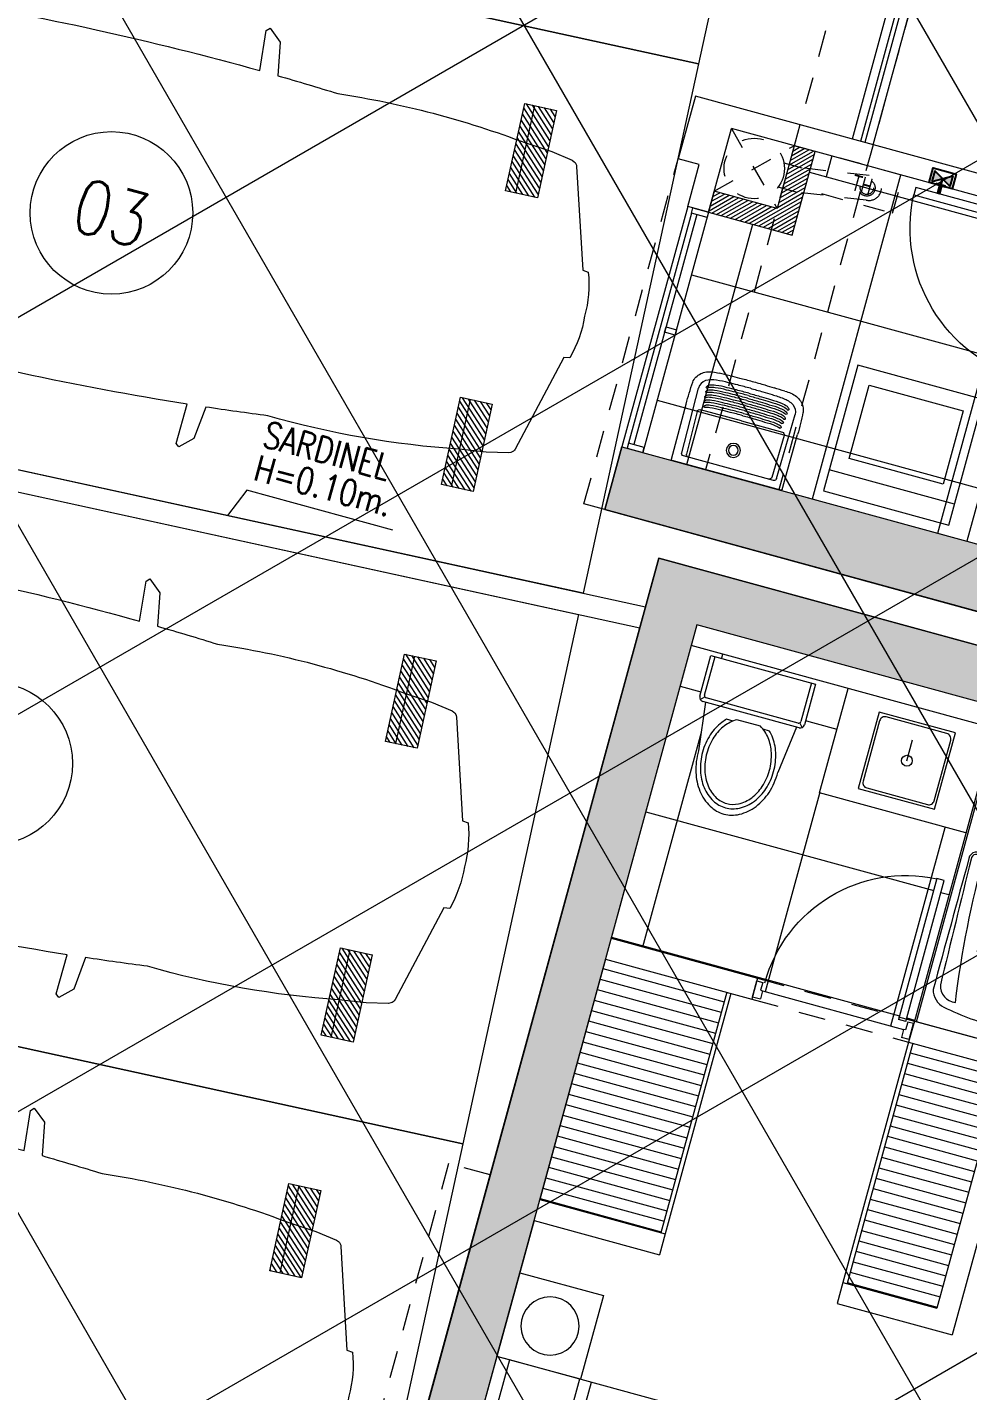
# Model space of a CAD drawing. Header units: inches. Extents: x 0 to 766, y -245 to 236.
# Drawn here: x 180.62 to 184.95, y 41.97 to 48.26 of the extents above; entities that cross this region are included whole.
import ezdxf
from ezdxf.enums import TextEntityAlignment as Align

# ---------------------------------------------------------------- set-up
doc = ezdxf.new("R2010")
doc.units = ezdxf.units.IN
doc.header["$MEASUREMENT"] = 0
doc.set_wipeout_variables(frame=1)
doc.linetypes.add('CONTINUA', pattern=[0])
doc.linetypes.add('HIDDEN2', pattern=[0.1875, 0.125, -0.0625])
for name, color, linetype, lineweight in [('A-PLACAS', 251, 'Continuous', 9), ('A-VIGAS', 251, 'HIDDEN2', 9), ('AUTOS', 251, 'Continuous', 9), ('CELOSIA', 251, 'Continuous', 9), ('CLOSET', 251, 'Continuous', 9), ('COC-LAV', 251, 'Continuous', 9), ('DLP_ETAPAS', 251, 'Continuous', 9), ('DLP_HATCH', 251, 'Continuous', 9), ('Gas', 251, 'G_Larga', 9), ('HATCH', 251, 'Continuous', 9), ('MOBILIARIO', 251, 'Continuous', 9), ('MUMERACIONESTAC', 251, 'Continuous', 9), ('MURO-BAJO', 251, 'Continuous', 9), ('MUROS', 251, 'Continuous', 9), ('PROYECCIONES', 251, 'HIDDEN2', 9), ('PUERTAS', 251, 'Continuous', 9), ('SANITARIOS', 251, 'Continuous', 9), ('TEXTO-INDICACIONES', 251, 'Continuous', 9), ('VIDRIOS', 251, 'Continuous', 9)]:
    doc.layers.add(name, color=color, linetype=linetype, lineweight=lineweight)
doc.styles.add('AREAS', font='ARIALN.TTF', dxfattribs={"width": 0.8})
doc.styles.add('ROMANS', font='romans.shx', dxfattribs={"width": 0.8})
doc.styles.get("Standard").update_dxf_attribs({"font": 'arial.ttf'})
doc.linetypes.add('G_Larga', pattern='A,2,-0.01,["G",Standard,S=0.1,R=0,X=0,Y=-0.05],-0.1', length=2.11)
pattern_1 = [(0, (-30.05, 1.5), (2e-18, 0.05), [])]
pattern_2 = [(135, (197.33794, 7.870623), (-0.0141421356, -0.0141421356), [])]

# ---------------------------------------------------------------- blocks, each defined once
blk = doc.blocks.new('ESTR_PISO-1_PISO')
at = {"layer": 'HATCH'}
h = blk.add_hatch(color=256, dxfattribs=at)
h.dxf.hatch_style = 1
h.paths.add_polyline_path([(-26.45, 2.95), (-29.9, 2.95), (-29.9, 1.5), (-29.65, 1.5), (-29.65, 2.7), (-26.45, 2.7)])
h.paths.add_polyline_path([(-22.65, -2.53), (-18.75, -2.53), (-18.75, 2.87), (-22.45, 2.87), (-22.45, -0.53), (-22.65, -0.53), (-22.65, 3.12), (-18.5, 3.12), (-18.5, -2.78), (-22.65, -2.78)])
h.paths.add_polyline_path([(-29.9, -2.45), (-26.45, -2.45), (-26.45, -2.2), (-29.9, -2.2)])
h.paths.add_polyline_path([(-30.3, -6.8), (-22.4, -6.8), (-22.4, -7.1), (-30.3, -7.1)])
h.paths.add_polyline_path([(-20.85, -4.75), (-21.55, -4.75), (-21.55, -5), (-20.85, -5)])
h.paths.add_polyline_path([(-22.45, 4.92), (-22.45, 6.87), (-18.75, 6.87), (-18.75, 4.92), (-18.55, 4.92), (-18.55, 6.87), (-18.05, 6.87), (-18.05, 7.12), (-22.45, 7.12), (-22.45, 13.72), (-22.65, 13.72), (-22.65, 4.92)])
h.paths.add_polyline_path([(-26.45, 8.52), (-29.65, 8.52), (-29.65, 9.7), (-29.9, 9.7), (-29.9, 8.27), (-26.45, 8.27)])
h.paths.add_polyline_path([(-19.15, 8.92), (-15.75, 8.92), (-15.75, 9.17), (-19.15, 9.17)])
h.paths.add_polyline_path([(-20.65, 18.07), (-16.65, 18.07), (-16.65, 18.32), (-20.65, 18.32)])
h.paths.add_polyline_path([(-19.15, 13.72), (-15.75, 13.72), (-15.75, 13.47), (-19.15, 13.47)])
h.paths.add_polyline_path([(-29.8, 18.32), (-25.8, 18.32), (-25.8, 18.07), (-29.55, 18.07), (-29.55, 17.67), (-29.8, 17.67)])
h.paths.add_polyline_path([(-26.45, 13.37), (-29.9, 13.37), (-29.9, 14.22), (-29.55, 14.22), (-29.55, 13.62), (-26.45, 13.62)])
h.paths.add_polyline_path([(-23.125, 31.12), (-28.725, 31.12), (-28.725, 30.92), (-23.375, 30.92), (-23.375, 24.62), (-23.125, 24.62)])
h.paths.add_polyline_path([(-17.2, 25.67), (-17.2, 24.22), (-17.45, 24.22), (-17.45, 25.67)])
h.paths.add_polyline_path([(-29, 25.67), (-29, 24.22), (-29.25, 24.22), (-29.25, 25.67)])
h.paths.add_polyline_path([(-29.25, 28.37), (-28.2, 28.37), (-28.2, 28.07), (-29.25, 28.07)])
h.paths.add_polyline_path([(-17.2, 30.92), (-17.2, 31.12), (-23.075, 31.12), (-23.075, 30.92)])
h = blk.add_hatch(color=256, dxfattribs=at)
h.dxf.hatch_style = 1
h.paths.add_polyline_path([(-21.6, -10), (-21.8, -10), (-21.8, -13.5), (-21.6, -13.5)])
h.paths.add_polyline_path([(-21.46, -5.2), (-22.16, -5.2), (-22.16, -5.45), (-21.46, -5.45)])
h.paths.add_polyline_path([(-21.6, -7.25), (-21.6, -7.5), (-29.75, -7.5), (-29.75, -12.9), (-30, -12.9), (-30, -7.25)])
h.paths.add_polyline_path([(-15.35, -5.8), (-15.35, -6.05), (-20.4, -6.05), (-20.4, -5.8)])
h.paths.add_polyline_path([(-18.3, -7.25), (-18.3, -7.5), (-16.25, -7.5), (-16.25, -14), (-16.05, -14), (-16.05, -7.25)])
h.paths.add_polyline_path([(-15.35, 0.2), (-15.35, 0.45), (-16.6, 0.45), (-16.6, 0.2)])
h.paths.add_polyline_path([(-7.15, -2), (-7.4, -2), (-7.4, 0), (-7.15, 0)])
h.paths.add_polyline_path([(-10.65, -3.35), (-10.85, -3.35), (-10.85, 0.45), (-10.65, 0.45)])
h.paths.add_polyline_path([(-7.4, -6), (-7.4, -6.25), (-6.2, -6.25), (-6.2, -6)])
h.paths.add_polyline_path([(0, 0), (-0.2, 0), (-0.2, -5.5), (0, -5.5)])
h.paths.add_polyline_path([(-0.2, -6), (0, -6), (0, -13.2), (-0.2, -13.2)])
h.paths.add_polyline_path([(-6.4, -13.7), (-6.15, -13.7), (-6.15, -11.15), (-6.4, -11.15)])
h.paths.add_polyline_path([(-10.85, -13.2), (-10.85, -9.8), (-10.65, -9.8), (-10.65, -13.2)])
h.paths.add_polyline_path([(-10.65, -5.05), (-10.9, -5.05), (-10.9, -6.05), (-10.65, -6.05)])
h.paths.add_polyline_path([(-27, -11.05), (-27, -13.5), (-26.8, -13.5), (-26.8, -11.05)])
at = {"layer": 'A-PLACAS', "elevation": 0}
for points in [[(-30.3, -6.8), (-22.4, -6.8), (-22.4, -7.1), (-30.3, -7.1)], [(-21.6, -7.25), (-21.6, -7.5), (-29.75, -7.5), (-29.75, -12.9), (-30, -12.9), (-30, -7.25)]]:
    blk.add_lwpolyline(points, close=True, dxfattribs=at)
at = {"layer": 'A-VIGAS'}
for p, q in [((-29.9, -2.45, 0), (-29.9, -6.8, 0)), ((-29.55, -2.45, 0), (-29.55, -6.8, 0))]:
    blk.add_line(p, q, dxfattribs=at)
blk = doc.blocks.new('A$C63D03590')
at = {"layer": 'Gas', "linetype": 'Continuous', "lineweight": 0, "true_color": 0xa87e00}
for points in [[(0.007, -0.059), (0.007, 0), (-0.008, 0), (-0.008, -0.059)], [(0.073, -0.073), (0.073, -0.157), (-0.073, -0.073), (-0.073, -0.157)], [(0.037, -0.059), (-0.038, -0.059), (-0.038, -0.066), (0.037, -0.066)]]:
    blk.add_hatch(color=44, dxfattribs=at).paths.add_polyline_path(points)
at = {"color": 44, "true_color": 0xa87e00}
for p, q in [((0.007, 0), (-0.008, 0)), ((-0.008, -0.059), (-0.008, 0)), ((0.007, -0.059), (0.007, 0)), ((-0.073, -0.073), (-0.073, -0.157)), ((0.073, -0.073), (-0.073, -0.157)), ((-0.073, -0.073), (0.073, -0.157)), ((-0.038, -0.059), (0.037, -0.059)), ((-0.038, -0.066), (-0.038, -0.059)), ((-0.038, -0.066), (0.037, -0.066)), ((0, -0.115), (0, -0.066)), ((0.037, -0.066), (0.037, -0.059)), ((0.073, -0.157), (0.073, -0.073))]:
    blk.add_line(p, q, dxfattribs=at)
at = {"color": 44, "linetype": 'CONTINUA', "lineweight": 30, "ltscale": 10, "true_color": 0xa87e00}
blk.add_line((0, -0.115), (0, -0.066), dxfattribs=at)
at = {"color": 44, "linetype": 'CONTINUA', "lineweight": 20, "ltscale": 10, "true_color": 0xa87e00}
for points in [[(-0.038, -0.059), (-0.038, -0.066), (0.037, -0.066), (0.037, -0.059), (0.007, -0.059), (0.007, 0), (-0.008, 0), (-0.008, -0.059), (-0.038, -0.059)], [(-0.073, -0.073), (0.073, -0.157), (0.073, -0.073), (-0.073, -0.157), (-0.073, -0.073)]]:
    blk.add_lwpolyline(points, dxfattribs=at)
at = {"color": 44, "linetype": 'CONTINUA', "lineweight": 20, "true_color": 0xa87e00}
blk.add_lwpolyline([(0.037, -0.059), (-0.038, -0.059), (-0.038, -0.066), (0.037, -0.066)], close=True, dxfattribs=at)
blk = doc.blocks.new('TERMA_SOLE-10L')
at = {"layer": 'COC-LAV', "color": 2, "linetype": 'HIDDEN2', "ltscale": 0.3}
blk.add_lwpolyline([(-0.17, 0), (-0.17, -0.18), (0.17, -0.18), (0.17, 0)], close=True, dxfattribs=at)
at = {"layer": 'TEXTO-INDICACIONES', "style": 'AREAS', "width": 0.8}
blk.add_text('TH', height=0.07528, dxfattribs=at).set_placement((0, -0.09, 0), align=Align.MIDDLE_CENTER)
blk = doc.blocks.new('A$C2A08204E')
for p, q in [((0, 0), (0, 1.76)), ((0, 1.76), (2.575, 1.76)), ((2.575, 1.76), (2.575, 1.01)), ((0.175, 0.175), (0.175, 1.585)), ((0.175, 1.585), (2.4, 1.585)), ((0.185, 1.575), (0.75, 1.575)), ((0.185, 1.01), (0.185, 1.575)), ((0.75, 1.01), (0.75, 1.575)), ((0.76, 1.575), (1.565, 1.575)), ((0.76, 1.01), (0.76, 1.575)), ((1.565, 1.575), (1.565, 1.01)), ((1.585, 1.575), (2.39, 1.575)), ((1.585, 1.01), (1.585, 1.575)), ((2.39, 1.575), (2.39, 1.01)), ((2.4, 1.01), (2.4, 1.585)), ((0.185, 1.01), (0.75, 1.01)), ((2.575, 1.01), (0.76, 1.01)), ((0.185, 0.185), (0.185, 1)), ((0.75, 1), (0.185, 1)), ((0.75, 1), (0.75, 0)), ((0.75, 0.175), (0.175, 0.175)), ((0.75, 0.185), (0.185, 0.185)), ((0.75, 0), (0, 0))]:
    blk.add_line(p, q)
blk = doc.blocks.new('P-80 MARCO 3.5x1.5')
at = {"layer": 'PUERTAS'}
for p, q in [((0.038, 0.0762), (0.038, 0.7962)), ((0.038, 0.7962), (0.073, 0.7962)), ((0.073, 0.7962), (0.073, 0.0762)), ((0.038, 0.0762), (0.073, 0.0762))]:
    blk.add_line(p, q, dxfattribs=at)
at = {"layer": 'PUERTAS', "linetype": 'Continuous'}
for p, q in [((0, 0), (0, 0.0762)), ((0, 0.0762), (0.028, 0.0762)), ((0.028, 0.0762), (0.028, 0.0382)), ((0.8, 0.0762), (0.772, 0.0762)), ((0.772, 0.0762), (0.772, 0.0382)), ((0.8, 0), (0.8, 0.0762)), ((0, 0), (0.038, 0)), ((0.028, 0.0382), (0.038, 0.0382)), ((0.038, 0.0382), (0.038, 0)), ((0.762, 0.0382), (0.762, 0)), ((0.772, 0.0382), (0.762, 0.0382)), ((0.8, 0), (0.762, 0))]:
    blk.add_line(p, q, dxfattribs=at)
at = {"layer": 'PUERTAS', "color": 7, "linetype": 'Continuous'}
blk.add_arc((0.0365, 0.0755), 0.7216, 0.05198, 87.09685, dxfattribs=at)
blk = doc.blocks.new('LAV_SEC')
at = {"layer": 'COC-LAV', "color": 7}
blk.add_line((0, -0.1), (-0.6, -0.1), dxfattribs=at)
at = {"layer": 'COC-LAV'}
blk.add_lwpolyline([(0, -0.6), (-0.6, -0.6), (-0.6, 0), (0, 0)], close=True, dxfattribs=at)
at = {"layer": 'COC-LAV', "color": 7}
blk.add_lwpolyline([(-0.075, -0.175), (-0.525, -0.175), (-0.525, -0.525), (-0.075, -0.525)], close=True, dxfattribs=at)
blk = doc.blocks.new('LAV. AMAZONAS')
at = {"layer": 'COC-LAV'}
for p, q in [((0.26, 0), (-0.26, 0)), ((-0.265, -0.005), (-0.2669, -0.2686)), ((-0.2271, -0.0469), (-0.2308, -0.3547)), ((0.2151, -0.035), (-0.2151, -0.035)), ((-0.208, -0.2488), (-0.2042, -0.0468)), ((0.208, -0.2488), (0.2042, -0.0468)), ((0.2271, -0.0469), (0.2308, -0.3547)), ((0.265, -0.005), (0.2669, -0.2686)), ((0, -0.261), (-0.196, -0.261)), ((0, -0.261), (0.196, -0.261))]:
    blk.add_line(p, q, dxfattribs=at)
at = {"layer": 'COC-LAV', "color": 7}
for points in [[(-0.0001, -0.321, -0.004924), (-0.06, -0.3205, -0.005443), (-0.1041, -0.3191, -0.041272), (-0.157, -0.316, -0.068069), (-0.1833, -0.3101, -0.158546)], [(-0.0001, -0.31, -0.004924), (-0.06, -0.3095, -0.005443), (-0.1041, -0.3081, -0.041272), (-0.157, -0.305, -0.066903), (-0.1829, -0.2992, -0.004021)], [(-0.0001, -0.286, -0.004924), (-0.06, -0.2855, -0.005443), (-0.1041, -0.2841, -0.041272), (-0.157, -0.281, -0.059773), (-0.1802, -0.2762, -0.37117)], [(-0.0001, -0.297, -0.004924), (-0.06, -0.2965, -0.005443), (-0.1041, -0.2951, -0.041272), (-0.157, -0.292, -0.045554), (-0.1778, -0.2875)], [(0.0001, -0.286, 0.004924), (0.06, -0.2855, 0.005443), (0.1041, -0.2841, 0.041272), (0.157, -0.281, 0.059773), (0.1802, -0.2762, 0.37117)], [(0.0001, -0.297, 0.004924), (0.06, -0.2965, 0.005443), (0.1041, -0.2951, 0.041272), (0.157, -0.292, 0.045554), (0.1778, -0.2875)], [(0.0001, -0.31, 0.004924), (0.06, -0.3095, 0.005443), (0.1041, -0.3081, 0.041272), (0.157, -0.305, 0.066903), (0.1829, -0.2992, 0.004021)], [(0.0001, -0.321, 0.004924), (0.06, -0.3205, 0.005443), (0.1041, -0.3191, 0.041272), (0.157, -0.316, 0.068069), (0.1833, -0.3101, 0.158546)], [(-0.0001, -0.393, -0.004924), (-0.06, -0.3925, -0.005443), (-0.1041, -0.3911, -0.041272), (-0.157, -0.388, -0.064512), (-0.1851, -0.3816, -0.157603), (-0.1966, -0.3724)], [(-0.0001, -0.369, -0.004924), (-0.06, -0.3685, -0.005443), (-0.1041, -0.3671, -0.041272), (-0.157, -0.364, -0.068174), (-0.1834, -0.358, -0.157546), (-0.1925, -0.3517, -0.375783)], [(-0.0001, -0.382, -0.004924), (-0.06, -0.3815, -0.005443), (-0.1041, -0.3801, -0.041272), (-0.157, -0.377, -0.068174), (-0.1834, -0.371, -0.088848), (-0.1902, -0.3667, -0.37117)], [(-0.0001, -0.358, -0.004924), (-0.06, -0.3575, -0.005443), (-0.1041, -0.3561, -0.041272), (-0.157, -0.353, -0.068174), (-0.1834, -0.347, -0.012686), (-0.1882, -0.3447)], [(-0.0001, -0.334, -0.004924), (-0.06, -0.3335, -0.005443), (-0.1041, -0.3321, -0.041272), (-0.157, -0.329, -0.078711), (-0.1799, -0.3243, -0.062731), (-0.1859, -0.3211, -0.37117)], [(-0.0001, -0.345, -0.004924), (-0.06, -0.3445, -0.005443), (-0.1041, -0.3431, -0.041272), (-0.157, -0.34, -0.078711), (-0.1799, -0.3353, -0.054156), (-0.1851, -0.3326, -0.37117)], [(0.0001, -0.334, 0.004924), (0.06, -0.3335, 0.005443), (0.1041, -0.3321, 0.041272), (0.157, -0.329, 0.078711), (0.1799, -0.3243, 0.062731), (0.1859, -0.3211, 0.37117)], [(0.0001, -0.345, 0.004924), (0.06, -0.3445, 0.005443), (0.1041, -0.3431, 0.041272), (0.157, -0.34, 0.078711), (0.1799, -0.3353, 0.054156), (0.1851, -0.3326, 0.37117)], [(0.0001, -0.358, 0.004924), (0.06, -0.3575, 0.005443), (0.1041, -0.3561, 0.041272), (0.157, -0.353, 0.068174), (0.1834, -0.347, 0.012686), (0.1882, -0.3447)], [(0.0001, -0.369, 0.004924), (0.06, -0.3685, 0.005443), (0.1041, -0.3671, 0.041272), (0.157, -0.364, 0.068174), (0.1834, -0.358, 0.157546), (0.1925, -0.3517, 0.375783)], [(0.0001, -0.382, 0.004924), (0.06, -0.3815, 0.005443), (0.1041, -0.3801, 0.041272), (0.157, -0.377, 0.068174), (0.1834, -0.371, 0.088848), (0.1902, -0.3667, 0.37117)], [(0.0001, -0.393, 0.004924), (0.06, -0.3925, 0.005443), (0.1041, -0.3911, 0.041272), (0.157, -0.388, 0.064512), (0.1851, -0.3816, 0.157603), (0.1966, -0.3724)]]:
    blk.add_lwpolyline(points, format="xyb", dxfattribs=at)
at = {"layer": 'COC-LAV'}
for points in [[(0, -0.417, -0.004925), (-0.0604, -0.4165, -0.00535), (-0.1043, -0.4151, -0.04023), (-0.1597, -0.4119, -0.10491), (-0.2087, -0.3967, -0.253945), (-0.2308, -0.3547, -0.253945)], [(0, -0.417, 0.004925), (0.0604, -0.4165, 0.00535), (0.1043, -0.4151, 0.04023), (0.1597, -0.4119, 0.10491), (0.2087, -0.3967, 0.253945), (0.2308, -0.3547, 0.253945)], [(-0.0611, -0.4495, 0.004927), (0, -0.45, 0.004927), (0.0611, -0.4495, 0.004927)]]:
    blk.add_lwpolyline(points, format="xyb", dxfattribs=at)
for radius in [0.0325, 0.0225]:
    blk.add_circle((0, -0.12), radius, dxfattribs=at)
for centre, radius, start, end in [((-0.26, -0.005), 0.005, 90, 179.5983), ((0.26, -0.005), 0.005, 0.4017, 90), ((-0.2151, -0.047), 0.012, 90, 179.31987), ((-0.1922, -0.047), 0.012, 90, 178.92487), ((0.1922, -0.047), 0.012, 1.07513, 90), ((0.2151, -0.047), 0.012, 0.68013, 90), ((-0.196, -0.249), 0.012, 178.92487, 270), ((0.196, -0.249), 0.012, 270, 1.07513), ((1.0777, -0.2806), 1.3446, 179.48777, 183.97336), ((-1.0777, -0.2806), 1.3446, 356.02664, 0.51223), ((-0.2016, -0.3694), 0.0623, 183.97336, 209.88729), ((0.2016, -0.3694), 0.0623, 330.11271, 356.02664), ((-0.1812, -0.3586), 0.0853, 209.37985, 246.45279), ((-0.165, -0.3061), 0.14, 248.94145, 273.2067), ((0.165, -0.3061), 0.14, 266.7933, 291.05855), ((0.1812, -0.3586), 0.0853, 293.54721, 330.62015), ((-0.1653, -1.2669), 0.821, 85.83353, 89.43183), ((-0.0188, 1.6329), 2.0828, 267.61129, 268.83808), ((0.0188, 1.6329), 2.0828, 271.16192, 272.38871), ((0.1653, -1.2669), 0.821, 90.56817, 94.16647)]:
    blk.add_arc(centre, radius, start, end, dxfattribs=at)
at = {"layer": 'COC-LAV', "color": 7}
for centre, radius, start, end in [((-0.1848, -0.3029), 0.00409, 62.49072, 198.72203), ((-0.1792, -0.3009), 0.01, 198.72203, 245.46816), ((-0.1812, -0.2801), 0.00402, 67.2152, 203.94922), ((-0.1728, -0.2741), 0.0143, 212.14535, 249.2708), ((0.1728, -0.2741), 0.0143, 290.7292, 327.85465), ((0.1812, -0.2801), 0.00402, 336.05078, 112.7848), ((0.1848, -0.3029), 0.00409, 341.27797, 117.50928), ((0.1792, -0.3009), 0.01, 294.53184, 341.27797), ((-0.1935, -0.3694), 0.00427, 39.87924, 224.31503), ((-0.1898, -0.3485), 0.00418, 67.18441, 229.44378), ((-0.1843, -0.3232), 0.00817, 170.88837, 211.77597), ((-0.189, -0.3225), 0.00344, 23.66237, 170.88837), ((-0.1807, -0.321), 0.0124, 211.77597, 249.26327), ((0.1807, -0.321), 0.0124, 290.73673, 328.22403), ((0.189, -0.3225), 0.00344, 9.11163, 156.33763), ((0.1898, -0.3485), 0.00418, 310.55622, 112.81559), ((0.1935, -0.3694), 0.00427, 315.68497, 140.12076), ((0.1843, -0.3232), 0.00817, 328.22403, 9.11163)]:
    blk.add_arc(centre, radius, start, end, dxfattribs=at)
blk = doc.blocks.new('A$C52490CC7')
at = {"layer": 'SANITARIOS', "color": 7}
for p, q in [((0.3803, -0.8173), (0.516, -0.8173)), ((0.516, -0.8173), (0.6516, -0.8173)), ((0.3844, -0.8573), (0.516, -0.8573)), ((0.516, -0.8573), (0.6476, -0.8573)), ((0.516, -1.3007), (0.516, -1.1876)), ((0.5653, -1.2442), (0.4512, -1.2442))]:
    blk.add_line(p, q, dxfattribs=at)
at = {"layer": 'SANITARIOS', "color": 2}
blk.add_lwpolyline([(0.891, -1.4273), (0.891, 0.0527), (0.141, 0.0527), (0.141, -1.4273)], close=True, dxfattribs=at)
at = {"layer": 'SANITARIOS', "color": 4}
for points in [[(0.516, -1.3473), (0.3271, -1.3473, -0.390416), (0.2673, -1.2922, -0.025256), (0.2406, -0.7981, 0.324076), (0.2257, -0.781), (0.1956, -0.7731, -0.313927), (0.176, -0.7376, 0.000247), (0.176, -0.1108, -0.273092), (0.2455, -0.0454, -0.049784), (0.516, -0.0223)], [(0.516, -1.3473), (0.7049, -1.3473, 0.390416), (0.7647, -1.2922, 0.025256), (0.7913, -0.7981, -0.324076), (0.8063, -0.781), (0.8364, -0.7731, 0.313927), (0.856, -0.7376, -0.000247), (0.856, -0.1108, 0.273092), (0.7865, -0.0454, 0.049784), (0.516, -0.0223)], [(0.2283, -0.7713), (0.2003, -0.764, -0.317414), (0.186, -0.7376, 0.000233), (0.2028, -0.1401, -0.404241), (0.291, -0.0806, 0.035687), (0.2406, -0.7777, 0.122762), (0.228, -0.7712)], [(0.8037, -0.7713), (0.8317, -0.764, 0.317414), (0.846, -0.7376, -0.000233), (0.8292, -0.1401, 0.404241), (0.741, -0.0806, -0.035687), (0.7914, -0.7777, -0.122762), (0.804, -0.7712)], [(0.516, -0.2973, 0.044659), (0.3513, -0.3101, 0.296801), (0.3252, -0.3451, 0.088784), (0.3192, -1.2292, 0.285136), (0.3524, -1.278, 0.044347), (0.516, -1.2906, 0.055397)], [(0.516, -0.2973, -0.044659), (0.6807, -0.3101, -0.296801), (0.7068, -0.3451, -0.088784), (0.7128, -1.2292, -0.285136), (0.6796, -1.278, -0.044347), (0.516, -1.2906, -0.055397)]]:
    blk.add_lwpolyline(points, format="xyb", dxfattribs=at)
at = {"layer": 'SANITARIOS', "color": 7}
for points in [[(0.516, -1.2792, 1), (0.516, -1.2092, 1)], [(0.516, -1.2592, 1), (0.516, -1.2292, 1)]]:
    blk.add_lwpolyline(points, format="xyb", close=True, dxfattribs=at)
for radius in [0.035, 0.015]:
    blk.add_circle((0.516, -1.2442), radius, dxfattribs=at)
for centre, radius, start, end in [((0.4281, -0.4143), 0.0633, 95.78689, 169.35829), ((0.5049, -1.2239), 0.8766, 89.31467, 95.44631), ((0.5271, -1.2239), 0.8766, 84.55369, 90.68533), ((0.6039, -0.4143), 0.0633, 10.64171, 84.21311), ((2.7921, -0.8039), 2.4592, 170.60715, 179.18757), ((-1.7601, -0.8039), 2.4592, 0.81243, 9.39285), ((0.384, -0.7666), 0.0509, 182.78716, 265.93481), ((0.648, -0.7666), 0.0509, 274.06519, 357.21284), ((0.3854, -0.9078), 0.0505, 91.13641, 177.29744), ((0.6466, -0.9078), 0.0505, 2.70256, 88.86359), ((2.7921, -0.8039), 2.4592, 182.36593, 188.95154), ((-1.7601, -0.8039), 2.4592, 351.04846, 357.63407), ((0.4245, -1.1739), 0.063, 191.61425, 259.57786), ((0.516, -1.2442), 0.075, 89.99999, 160.78644), ((0.516, -1.2442), 0.075, 19.21356, 90.00001), ((0.6075, -1.1739), 0.063, 280.42214, 348.38575), ((0.5049, -0.364), 0.8766, 263.9905, 264.61883), ((0.4224, -1.2131), 0.0237, 270.82563, 344.45394), ((0.6096, -1.2131), 0.0237, 195.54606, 269.17437), ((0.5271, -0.364), 0.8766, 275.38117, 276.0095)]:
    blk.add_arc(centre, radius, start, end, dxfattribs=at)
blk = doc.blocks.new('TINA 01')
at = {"xscale": -1, "rotation": 180}
blk.add_blockref('A$C52490CC7', (0.0301, -0.7765), dxfattribs=at)
blk = doc.blocks.new('CAMA 2PLAZAS C_VELADOR')
at = {"layer": 'MOBILIARIO'}
for p, q in [((-1.8499, 0), (-0.3999, 0)), ((-1.8499, -0.06), (-1.8499, 0)), ((-0.3999, 0), (-0.3999, -0.06))]:
    blk.add_line(p, q, dxfattribs=at)
at = {"layer": 'MOBILIARIO', "linetype": 'Continuous'}
for p, q in [((-1.8499, -0.06), (-0.3999, -0.06)), ((-1.8499, -1.9), (-1.8499, -0.06)), ((-0.3999, -0.06), (-0.3999, -1.9)), ((-1.6633, -0.3958), (-1.6633, -0.1184)), ((-1.6327, -0.0878), (-1.2086, -0.0878)), ((-1.1779, -0.1184), (-1.1779, -0.3958)), ((-1.0719, -0.3958), (-1.0719, -0.1184)), ((-1.0413, -0.0878), (-0.6172, -0.0878)), ((-0.5866, -0.1184), (-0.5866, -0.4118)), ((-1.8499, -0.396), (-0.7546, -0.396)), ((-0.3999, -0.7507), (-0.7546, -0.396)), ((-0.7546, -0.396), (-0.7546, -0.7507)), ((-0.7546, -0.452), (-1.8499, -0.452)), ((-0.6172, -0.4424), (-0.7082, -0.4424)), ((-0.7546, -0.7507), (-0.3999, -0.7507)), ((-0.3999, -1.9), (-1.8499, -1.9))]:
    blk.add_line(p, q, dxfattribs=at)
at = {"layer": 'MOBILIARIO'}
for points in [[(-2.2499, -0.4), (-1.8499, -0.4), (-1.8499, 0), (-2.2499, 0)], [(-0.4, -0.4), (0, -0.4), (0, 0), (-0.4, 0)]]:
    blk.add_lwpolyline(points, close=True, dxfattribs=at)
for centre in [(-2.0499, -0.2), (-0.2, -0.2)]:
    blk.add_circle(centre, 0.1344, dxfattribs=at)
at = {"layer": 'MOBILIARIO', "linetype": 'Continuous'}
for centre, start, end in [((-1.6327, -0.1184), 90, 180), ((-1.2086, -0.1184), 0, 90), ((-1.0413, -0.1184), 90, 180), ((-0.6172, -0.1184), 0, 90), ((-0.6172, -0.4118), 270, 0)]:
    blk.add_arc(centre, 0.0306, start, end, dxfattribs=at)
blk = doc.blocks.new('A$C1EFC3661')
at = {"layer": 'PUERTAS'}
for p, q in [((0.038, 0.0762), (0.038, 0.75)), ((0.038, 0.75), (0.073, 0.75)), ((0.073, 0.75), (0.073, 0.0762)), ((0.038, 0.0762), (0.073, 0.0762))]:
    blk.add_line(p, q, dxfattribs=at)
at = {"layer": 'PUERTAS', "linetype": 'Continuous'}
for p, q in [((0, 0), (0, 0.0762)), ((0, 0.0762), (0.028, 0.0762)), ((0.028, 0.0762), (0.028, 0.0382)), ((0.75, 0.0762), (0.722, 0.0762)), ((0.722, 0.0762), (0.722, 0.0382)), ((0.75, 0), (0.75, 0.0762)), ((0, 0), (0.038, 0)), ((0.028, 0.0382), (0.038, 0.0382)), ((0.038, 0.0382), (0.038, 0)), ((0.712, 0.0382), (0.712, 0)), ((0.722, 0.0382), (0.712, 0.0382)), ((0.75, 0), (0.712, 0))]:
    blk.add_line(p, q, dxfattribs=at)
blk.add_arc((0.038, 0.0762), 0.6738, 89.99756, 90, dxfattribs=at)
at = {"layer": 'PUERTAS', "color": 7, "linetype": 'Continuous'}
blk.add_arc((0.038, 0.0762), 0.6738, 0, 87.02248, dxfattribs=at)
blk = doc.blocks.new('BOWL-ITALGRIF_VARADERO')
blk.add_lwpolyline([(0.1825, 0.1825), (-0.1825, 0.1825), (-0.1825, -0.1825), (0.1825, -0.1825)], close=True)
blk.add_lwpolyline([(0.145, 0.17), (-0.145, 0.17, 0.414214), (-0.17, 0.145), (-0.17, -0.145, 0.414214), (-0.145, -0.17), (0.145, -0.17, 0.414214), (0.17, -0.145), (0.17, 0.145, 0.414214)], format="xyb", close=True)
blk.add_circle((0, 0), 0.025)
at = {"layer": 'PROYECCIONES', "color": 251, "ltscale": 0.1}
blk.add_line((0, 0), (0, -0.1825), dxfattribs=at)
blk = doc.blocks.new('SIFON JET_PLANTA')
blk.add_wipeout([(0, -0.25), (-0.195, -0.25), (-0.1995, -0.2495), (-0.2029, -0.2484), (-0.2029, -0.2484), (-0.2067, -0.2462), (-0.2067, -0.2462), (-0.209, -0.244), (-0.209, -0.244), (-0.2091, -0.2441), (-0.2108, -0.2423), (-0.2108, -0.2423), (-0.2108, -0.2423), (-0.2126, -0.2395), (-0.2126, -0.2395), (-0.2138, -0.2369), (-0.2138, -0.2369), (-0.2147, -0.2335), (-0.215, -0.23), (-0.215, -0.227), (-0.215, -0.2181), (-0.44, -0.19), (-0.4428, -0.19), (-0.4467, -0.1899), (-0.449, -0.1899), (-0.4518, -0.1898), (-0.455, -0.1897), (-0.4568, -0.1896), (-0.4592, -0.1894), (-0.4619, -0.1893), (-0.4639, -0.1891), (-0.4651, -0.189), (-0.4651, -0.189), (-0.4695, -0.1887), (-0.4735, -0.1883), (-0.4761, -0.188), (-0.4785, -0.1877), (-0.4812, -0.1874), (-0.4824, -0.1872), (-0.4862, -0.1867), (-0.4884, -0.1864), (-0.4916, -0.1859), (-0.4936, -0.1856), (-0.495, -0.1854), (-0.4974, -0.1849), (-0.4974, -0.1849), (-0.5022, -0.184), (-0.5066, -0.1832), (-0.5094, -0.1826), (-0.5118, -0.1821), (-0.5151, -0.1813), (-0.5177, -0.1807), (-0.5217, -0.1796), (-0.5238, -0.1791), (-0.5267, -0.1783), (-0.5267, -0.1783), (-0.5296, -0.1775), (-0.5321, -0.1768), (-0.5352, -0.1759), (-0.5385, -0.1749), (-0.5385, -0.1749), (-0.5412, -0.174), (-0.5428, -0.1735), (-0.5449, -0.1728), (-0.5465, -0.1722), (-0.5491, -0.1713), (-0.551, -0.1706), (-0.5543, -0.1693), (-0.5568, -0.1683), (-0.5598, -0.1671), (-0.5614, -0.1664), (-0.5644, -0.1652), (-0.5659, -0.1645), (-0.5675, -0.1637), (-0.5702, -0.1625), (-0.5738, -0.1608), (-0.5759, -0.1598), (-0.5781, -0.1587), (-0.5833, -0.1559), (-0.5871, -0.1538), (-0.5896, -0.1524), (-0.5918, -0.1511), (-0.5936, -0.15), (-0.595, -0.1492), (-0.5964, -0.1483), (-0.5987, -0.1469), (-0.6004, -0.1458), (-0.602, -0.1448), (-0.6039, -0.1435), (-0.6058, -0.1422), (-0.607, -0.1415), (-0.6086, -0.1403), (-0.612, -0.1379), (-0.6142, -0.1363), (-0.6153, -0.1355), (-0.6168, -0.1344), (-0.6179, -0.1335), (-0.6193, -0.1324), (-0.6204, -0.1315), (-0.6215, -0.1307), (-0.6223, -0.13), (-0.6235, -0.1291), (-0.6245, -0.1281), (-0.6245, -0.1281), (-0.6262, -0.1268), (-0.6276, -0.1255), (-0.6288, -0.1244), (-0.6305, -0.123), (-0.6318, -0.1217), (-0.6318, -0.1217), (-0.6335, -0.1201), (-0.6347, -0.119), (-0.6347, -0.119), (-0.6379, -0.1158), (-0.64, -0.1137), (-0.6458, -0.1074), (-0.6494, -0.1032), (-0.6554, -0.0958), (-0.6599, -0.0897), (-0.6623, -0.0862), (-0.6646, -0.0826), (-0.6679, -0.0774), (-0.6706, -0.0727), (-0.6722, -0.0699), (-0.6751, -0.0642), (-0.677, -0.0602), (-0.6779, -0.0581), (-0.6792, -0.0551), (-0.6803, -0.0522), (-0.6814, -0.0492), (-0.6827, -0.0457), (-0.6838, -0.0419), (-0.6855, -0.0361), (-0.6864, -0.0321), (-0.687, -0.0296), (-0.6876, -0.0264), (-0.6881, -0.0232), (-0.6891, -0.0164), (-0.6896, -0.0111), (-0.6899, -0.0065), (-0.69, 0), (-0.6899, 0.0044), (-0.6897, 0.0096), (-0.6893, 0.014), (-0.6887, 0.0194), (-0.6881, 0.0236), (-0.6881, 0.0236), (-0.6872, 0.0284), (-0.6867, 0.031), (-0.6855, 0.0361), (-0.6855, 0.0361), (-0.6838, 0.0421), (-0.6838, 0.0421), (-0.6819, 0.048), (-0.6804, 0.0521), (-0.6793, 0.0547), (-0.6779, 0.0582), (-0.6745, 0.0655), (-0.6745, 0.0655), (-0.6722, 0.0699), (-0.6705, 0.0728), (-0.669, 0.0755), (-0.6672, 0.0785), (-0.665, 0.082), (-0.6634, 0.0845), (-0.6611, 0.088), (-0.657, 0.0936), (-0.657, 0.0936), (-0.6534, 0.0984), (-0.6534, 0.0984), (-0.6503, 0.1023), (-0.6453, 0.108), (-0.6386, 0.1152), (-0.6326, 0.121), (-0.6299, 0.1235), (-0.6251, 0.1276), (-0.6206, 0.1314), (-0.6168, 0.1344), (-0.6106, 0.1389), (-0.6061, 0.142), (-0.6, 0.1461), (-0.5963, 0.1484), (-0.5908, 0.1517), (-0.5862, 0.1543), (-0.5794, 0.158), (-0.5693, 0.1629), (-0.5517, 0.1703), (-0.5465, 0.1722), (-0.5385, 0.1749), (-0.5346, 0.176), (-0.5265, 0.1784), (-0.5216, 0.1797), (-0.5148, 0.1813), (-0.5079, 0.1829), (-0.5016, 0.1842), (-0.4865, 0.1867), (-0.4763, 0.188), (-0.4726, 0.1884), (-0.4636, 0.1892), (-0.4549, 0.1897), (-0.449, 0.1899), (-0.44, 0.19), (-0.4322, 0.191), (-0.215, 0.2181), (-0.215, 0.2234), (-0.215, 0.2278), (-0.2149, 0.2323), (-0.2142, 0.2356), (-0.2129, 0.239), (-0.211, 0.2419), (-0.2091, 0.2441), (-0.2077, 0.2455), (-0.2055, 0.247), (-0.2007, 0.2492), (-0.195, 0.25), (-0.195, 0.25), (-0.1605, 0.25), (-0.0975, 0.25), (-0.0323, 0.25), (0, 0.25)])
for p, q in [((-0.215, 0.2181), (-0.44, 0.19)), ((-0.215, -0.23), (-0.215, 0.23)), ((-0.2091, 0.2441), (-0.1921, 0.2271)), ((-0.195, 0.25), (0, 0.25)), ((-0.195, -0.22), (-0.195, 0.22)), ((-0.185, 0.23), (0, 0.23)), ((0, 0.25), (0, -0.25)), ((-0.265, 0.0718), (-0.265, 0.1028)), ((-0.255, -0.0562), (-0.255, 0.0562)), ((-0.265, -0.1028), (-0.265, -0.0718)), ((-0.215, -0.2181), (-0.44, -0.19)), ((-0.2091, -0.2441), (-0.1921, -0.2271)), ((0, -0.25), (-0.195, -0.25)), ((0, -0.23), (-0.185, -0.23))]:
    blk.add_line(p, q)
for points in [[(-0.44, 0.19, 0.076393), (-0.5385, 0.1749, 0.086437), (-0.6168, 0.1344, 0.105872), (-0.6722, 0.0699, 0.125404), (-0.69, 0, 0.125404), (-0.6722, -0.0699, 0.105872), (-0.6168, -0.1344, 0.086437), (-0.5385, -0.1749, 0.076393), (-0.44, -0.19, 0.076393)], [(-0.265, 0.1028, 0.0362), (-0.2844, 0.1202, 0.08725), (-0.3535, 0.1565, 0.077598), (-0.44, 0.17, 0.077598), (-0.5265, 0.1565, 0.08725), (-0.5956, 0.1202, 0.105601), (-0.6443, 0.0627, 0.12364), (-0.66, 0, 0.12364), (-0.6443, -0.0627, 0.105601), (-0.5956, -0.1202, 0.08725), (-0.5265, -0.1565, 0.077598), (-0.44, -0.17, 0.077598)], [(-0.255, 0.0562, 0.100268), (-0.2967, 0.1044, 0.08725), (-0.3596, 0.1374, 0.077598), (-0.44, 0.15, 0.077598), (-0.5204, 0.1374, 0.08725), (-0.5833, 0.1044, 0.105601), (-0.6266, 0.0532, 0.12364), (-0.64, 0, 0.12364), (-0.6266, -0.0532, 0.105601), (-0.5833, -0.1044, 0.08725), (-0.5204, -0.1374, 0.077598), (-0.44, -0.15, 0.077598)], [(-0.44, -0.15, 0.077598), (-0.3596, -0.1374, 0.08725), (-0.2967, -0.1044, 0.100268), (-0.255, -0.0562, 0.12364)], [(-0.44, -0.17, 0.077598), (-0.3535, -0.1565, 0.08725), (-0.2844, -0.1202, 0.0362), (-0.265, -0.1028, 0.12364)]]:
    blk.add_lwpolyline(points, format="xyb")
for centre, radius, start, end in [((-0.195, 0.23), 0.02, 90, 180), ((-0.185, 0.22), 0.01, 90, 180), ((-0.195, -0.23), 0.02, 180, 270), ((-0.185, -0.22), 0.01, 180, 270)]:
    blk.add_arc(centre, radius, start, end)
blk = doc.blocks.new('TORRE-B_PLAN-GEN')
at = {"layer": 'HATCH'}
h = blk.add_hatch(dxfattribs=at)
h.set_pattern_fill('_USER', color=256, scale=0.6, double=1, pattern_type=0)
h.set_pattern_definition([(270, (353.9595, 279.8953), (0.6, 0), []), (0, (353.9595, 279.8953), (8e-17, 0.6), [])])
h.paths.add_polyline_path([(-25.02, 10.45), (-25.92, 10.45), (-25.92, 10.4), (-28.5119, 10.4), (-28.5119, 10.362), (-28.5501, 10.362), (-28.5501, 10.372), (-28.5881, 10.372), (-28.5881, 10.4), (-29.8, 10.4), (-29.8, 10), (-30.2, 10), (-30.2, 8.85), (-28.65, 8.85), (-28.65, 9.6), (-28.5881, 9.6), (-28.5881, 9.628), (-28.5501, 9.628), (-28.5501, 9.638), (-28.5119, 9.638), (-28.5119, 9.6), (-28.5, 9.6), (-28.5, 9.5), (-25.82, 9.5), (-25.82, 8.85), (-25.02, 8.85)])
h.paths.add_polyline_path([(-28.5881, 10.327), (-29.3081, 10.327), (-29.3081, 10.362), (-28.5881, 10.362)], flags=16)
h = blk.add_hatch(dxfattribs=at)
h.set_pattern_fill('ANSI31', color=256, scale=0.005)
h.set_pattern_definition([(45, (-476.294266, -187.293824), (-0.01122532015, 0.01122532015), [])])
h.paths.add_polyline_path([(-30.2, 10), (-29.8, 10), (-29.8, 10.4), (-29.9, 10.4), (-29.9, 10.1), (-30.2, 10.1)])
h = blk.add_hatch(dxfattribs=at)
h.set_pattern_fill('_USER', color=256, scale=0.6, double=1, pattern_type=0)
h.set_pattern_definition([(270, (-29.05, 8.05), (0.6, 0), []), (0, (-29.05, 8.05), (8e-17, 0.6), [])])
h.paths.add_polyline_path([(-29, 7.55), (-28.3, 7.55), (-28.3, 6.65), (-28.3, 6.6381), (-28.328, 6.6381), (-28.328, 6.6001), (-29.022, 6.6001), (-29.022, 6.6381), (-29.05, 6.6381), (-29.05, 6.65), (-29.75, 6.65), (-29.75, 8.05), (-29, 8.05)])
h.paths.add_polyline_path([(-28.373, 6.6381), (-28.338, 6.6381), (-28.338, 7.3119), (-28.373, 7.3119)], flags=16)
h = blk.add_hatch(dxfattribs=at)
h.set_pattern_fill('_USER', color=256, scale=0.05, pattern_type=0)
h.set_pattern_definition(pattern_1)
h.paths.add_polyline_path([(-29.17, 6.55), (-29.75, 6.55), (-29.75, 5.4), (-29.17, 5.4)])
h = blk.add_hatch(dxfattribs=at)
h.set_pattern_fill('_USER', color=256, scale=0.05, pattern_type=0)
h.set_pattern_definition(pattern_1)
h.paths.add_polyline_path([(-27.85, 6.55), (-28.28, 6.55), (-28.28, 5.4), (-27.85, 5.4)])
at = {"elevation": 0}
blk.add_lwpolyline([(-29.255, 10.4), (-29.255, 10.47), (-29.145, 10.47), (-29.145, 10.4)], close=True, dxfattribs=at)
at = {"layer": 'CELOSIA'}
for p, q in [((-30.275, 9.975, 0), (-30.275, 8.875, 0)), ((-30.25, 9.975, 0), (-30.25, 8.875, 0))]:
    blk.add_line(p, q, dxfattribs=at)
at = {"layer": 'CELOSIA', "elevation": 0}
for points in [[(-30.275, 10), (-30.2, 10), (-30.2, 9.975), (-30.275, 9.975)], [(-30.25, 9.4375), (-30.2, 9.4375), (-30.2, 9.4125), (-30.25, 9.4125)], [(-30.275, 8.85), (-30.2, 8.85), (-30.2, 8.875), (-30.275, 8.875)]]:
    blk.add_lwpolyline(points, close=True, dxfattribs=at)
at = {"layer": 'CLOSET'}
for p, q in [((-29.17, 6.55, 0), (-29.17, 5.4, 0)), ((-29.15, 6.55, 0), (-29.15, 5.4, 0)), ((-28.3, 6.55, 0), (-28.3, 5.4, 0)), ((-28.28, 6.55, 0), (-28.28, 5.4, 0))]:
    blk.add_line(p, q, dxfattribs=at)
at = {"layer": 'HATCH'}
blk.add_line((-29.012, 6.6001, 0), (-28.338, 6.6001, 0), dxfattribs=at)
at = {"layer": 'MURO-BAJO', "color": 4}
for p, q in [((-29.65, 13.2, 0), (-29.65, 10.5, 0)), ((-29.55, 10.5, 0), (-29.55, 13.2, 0)), ((-30.3, 10, 0), (-30.3, 8.85, 0)), ((-30.2, 10, 0), (-30.2, 8.85, 0))]:
    blk.add_line(p, q, dxfattribs=at)
at = {"layer": 'MURO-BAJO'}
blk.add_line((-28.3, 8.15, 0), (-28.3, 6.65, 0), dxfattribs=at)
at = {"layer": 'MURO-BAJO', "elevation": 0}
blk.add_lwpolyline([(-28.3, 7.55), (-29, 7.55), (-29, 8.05)], dxfattribs=at)
at = {"layer": 'MUROS'}
for p, q in [((-30.4, 10.5, 0), (-30.4, 10.2, 0)), ((-27.42, 10.5, 0), (-30.4, 10.5, 0)), ((-30.2, 10, 0), (-30.2, 10.4, 0)), ((-27.42, 10.4, 0), (-30.2, 10.4, 0)), ((-30.3, 10.2, 0), (-30.4, 10.2, 0)), ((-30.3, 10, 0), (-30.3, 10.2, 0)), ((-30.2, 10, 0), (-30.3, 10, 0)), ((-28.65, 9.6, 0), (-28.65, 8.85, 0)), ((-30.3, 8.85, 0), (-30.3, 8.55, 0)), ((-30.3, 8.85, 0), (-28.65, 8.85, 0)), ((-30.3, 8.55, 0), (-22.4, 8.55, 0)), ((-19.2, 8.4, 0), (-30, 8.4, 0)), ((-30, 8.4, 0), (-30, 2.35, 0)), ((-29.75, 8.05, 0), (-29.75, 6.65, 0)), ((-29.75, 6.65, 0), (-29.05, 6.65, 0)), ((-29.05, 6.65, 0), (-29.05, 6.55, 0)), ((-28.3, 6.65, 0), (-27.53, 6.65, 0)), ((-28.3, 6.65, 0), (-28.3, 6.55, 0)), ((-29.75, 6.55, 0), (-29.75, 5.4, 0)), ((-29.75, 6.55, 0), (-29.05, 6.55, 0)), ((-28.3, 6.55, 0), (-27.85, 6.55, 0)), ((-27.85, 6.55, 0), (-27.85, 5.4, 0)), ((-27.75, 6.55, 0), (-27.75, 5.3, 0)), ((-29.75, 5.4, 0), (-29.15, 5.4, 0)), ((-29.15, 5.4, 0), (-29.15, 5.3, 0)), ((-28.3, 5.4, 0), (-27.85, 5.4, 0)), ((-28.3, 5.4, 0), (-28.3, 5.3, 0)), ((-29.75, 5.3, 0), (-29.15, 5.3, 0)), ((-29.75, 5.3, 0), (-29.75, 2.35, 0)), ((-28.3, 5.3, 0), (-27.75, 5.3, 0))]:
    blk.add_line(p, q, dxfattribs=at)
at = {"layer": 'MUROS', "color": 3, "elevation": 0}
blk.add_lwpolyline([(-30.2, 10), (-29.8, 10), (-29.8, 10.4), (-29.9, 10.4), (-29.9, 10.1), (-30.2, 10.1)], close=True, dxfattribs=at)
at = {"layer": 'PROYECCIONES', "ltscale": 0.5}
for p, q in [((-30.2, 10.4, 0), (-29.9, 10.1, 0)), ((-30.2, 10.1, 0), (-29.9, 10.4, 0))]:
    blk.add_line(p, q, dxfattribs=at)
at = {"layer": 'PROYECCIONES', "color": 7, "ltscale": 0.25}
for p, q in [((-29.5308, 10.3585, 0), (-29.8369, 10.3102, 0)), ((-29.8369, 10.3102, 0), (-29.9242, 10.3102, 0)), ((-29.8288, 10.1959, 0), (-29.9215, 10.1959, 0)), ((-29.5133, 10.2453, 0), (-29.8288, 10.1959, 0))]:
    blk.add_line(p, q, dxfattribs=at)
at = {"layer": 'PROYECCIONES'}
for p, q in [((-29.05, 6.65, 0), (-28.3, 6.65, 0)), ((-29.05, 6.55, 0), (-28.3, 6.55, 0))]:
    blk.add_line(p, q, dxfattribs=at)
at = {"layer": 'PROYECCIONES', "elevation": 0}
for points in [[(-30.3, 8.55), (-30.4, 8.55), (-30.4, 10.2)], [(-30, 5.45), (-30.2, 5.45), (-30.2, 1.65), (-26.7, 1.65), (-26.7, 2.15)]]:
    blk.add_lwpolyline(points, dxfattribs=at)
at = {"layer": 'PROYECCIONES', "color": 7, "ltscale": 0.25}
for centre, radius in [((-30.05, 10.25, 0), 0.1394), ((-29.5252, 10.3008, 0), 0.0379), ((-29.5252, 10.3008, 0), 0.0379), ((-29.5252, 10.3008, 0), 0.0305), ((-29.5252, 10.3008, 0), 0.0305)]:
    blk.add_circle(centre, radius, dxfattribs=at)
blk.add_arc((-29.5159, 10.3029, 0), 0.0576, 272.597, 104.98519, dxfattribs=at)
at = {"layer": 'VIDRIOS'}
for p, q in [((-29.61, 13.2, 0), (-29.61, 10.5, 0)), ((-29.59, 13.2, 0), (-29.59, 10.5, 0))]:
    blk.add_line(p, q, dxfattribs=at)
for name, p in [('ESTR_PISO-1_PISO', (0, 15.65, 0)), ('TERMA_SOLE-10L', (-29.55, 10.4, 0))]:
    blk.add_blockref(name, p)
at = {"xscale": 0.6023723109924505, "yscale": 0.6023723109924505, "zscale": 0.6023723109924505, "rotation": 179.9999999999998}
blk.add_blockref('A$C63D03590', (-29.2, 10.3645, 0), dxfattribs=at)
at = {"layer": 'COC-LAV', "extrusion": (-3.60199e-08, 4.49137e-08, -1), "zscale": -1, "rotation": 180.0041860354642}
blk.add_blockref('LAV_SEC', (28.75, 8.9, 0), dxfattribs=at)
at = {"layer": 'COC-LAV', "extrusion": (-3.60232e-08, 4.49111e-08, -1), "zscale": -1, "rotation": 179.9999999999998}
blk.add_blockref('LAV. AMAZONAS', (29.8, 8.85, 0), dxfattribs=at)
at = {"layer": 'MOBILIARIO'}
blk.add_blockref('A$C2A08204E', (-29.525, 11.42, 0), dxfattribs=at)
at = {"layer": 'MOBILIARIO', "extrusion": (-4.49068e-08, 3.60286e-08, -1), "zscale": -1, "rotation": 270}
blk.add_blockref('CAMA 2PLAZAS C_VELADOR', (29.75, 2.8001, 0), dxfattribs=at)
at = {"layer": 'PUERTAS', "linetype": 'Continuous', "extrusion": (3.60286e-08, -4.49068e-08, -1), "zscale": -1, "rotation": 270}
blk.add_blockref('P-80 MARCO 3.5x1.5', (28.5119, 10.4, 0), dxfattribs=at)
at = {"layer": 'PUERTAS', "linetype": 'Continuous', "extrusion": (-3.60286e-08, -4.49068e-08, -1), "zscale": -1}
blk.add_blockref('A$C1EFC3661', (28.3, 6.5619, 0), dxfattribs=at)
at = {"layer": 'SANITARIOS', "extrusion": (4.49111e-08, 3.6023e-08, 1)}
blk.add_blockref('TINA 01', (-28.4611, 7.4792, 0), dxfattribs=at)
at = {"layer": 'SANITARIOS', "rotation": 179.9999999999999}
blk.add_blockref('BOWL-ITALGRIF_VARADERO', (-28.65, 7.8, 0), dxfattribs=at)
at = {"layer": 'SANITARIOS', "extrusion": (4.49068e-08, -3.60286e-08, 1), "rotation": 90.00000133122353}
blk.add_blockref('SIFON JET_PLANTA', (-29.4, 8.03, 0), dxfattribs=at)
at = {"layer": 'MUROS', "elevation": 0}
blk.add_lwpolyline([(-28.3, 8.15), (-28.3, 8.05), (-29.75, 8.05)], dxfattribs=at)
blk = doc.blocks.new('ETAPAS_EL-ROSARIO-01')
at = {"layer": 'DLP_HATCH'}
h = blk.add_hatch(dxfattribs=at)
h.set_pattern_fill('NET', color=8, scale=0.5, angle=30)
h.set_pattern_definition([(30, (-226598.6886, -8188115.8588), (-0.79375, 1.3748153285), []), (120, (-226598.6886, -8188115.8588), (-1.3748153285, -0.79375), [])])
edge = h.paths.add_edge_path()
edge.add_line((-5.1193, -39.3806), (-2.1453, -34.3627))
edge.add_line((-2.1453, -34.3627), (-0.724, -35.1709))
edge.add_line((-0.724, -35.1709), (6.1736, -23.1593))
edge.add_line((6.1736, -23.1593), (4.3725, -12.4872))
edge.add_line((4.3725, -12.4872), (3.084, -7.4127))
edge.add_line((3.084, -7.4127), (0.6029, -1.4531))
edge.add_line((0.6029, -1.4531), (-26.0589, -11.4216))
edge.add_line((-26.0589, -11.4216), (-38.3067, -6.0033))
edge.add_line((-38.3067, -6.0033), (-39.0114, -15.829))
edge.add_line((-39.0114, -15.829), (-41.0464, -27.6598))
edge.add_arc((-46.9596, -26.6427), 6, 309.92555, 350.2403, ccw=False)
edge.add_line((-43.1088, -31.244), (-48.9313, -36.1168))
edge.add_line((-48.9313, -36.1168), (-63.5855, -32.11))
edge.add_line((-63.5855, -32.11), (-61.2715, -23.647))
edge.add_line((-61.2715, -23.647), (-60.8657, -17.421))
edge.add_line((-60.8657, -17.421), (-71.969, -14.9973))
edge.add_line((-71.969, -14.9973), (-72.4637, -16.8066))
edge.add_line((-72.4637, -16.8066), (-97.9879, -9.8282))
edge.add_line((-97.9879, -9.8282), (-103.8113, -36.5534))
edge.add_line((-103.8113, -36.5534), (-110.3536, -66.4247))
edge.add_line((-110.3536, -66.4247), (-53.6179, -81.6177))
edge.add_line((-53.6179, -81.6177), (-44.925, -72.7202))
edge.add_line((-44.925, -72.7202), (-5.1193, -39.3806))
blk = doc.blocks.new('ESTACIONAMIENTO 2.5')
at = {"ltscale": 0.5}
h = blk.add_hatch(dxfattribs=at)
h.set_pattern_fill('_USER', color=41, scale=0.02, angle=135, style=0, pattern_type=0)
h.set_pattern_definition(pattern_2)
h.paths.add_polyline_path([(0.35, 4.255), (0.7626, 4.255), (0.7626, 4.405), (0.35, 4.405)])
edge = h.paths.add_edge_path(flags=17)
edge.add_line((0.35, 4.3019), (0.7626, 4.3019))
h = blk.add_hatch(dxfattribs=at)
h.set_pattern_fill('_USER', color=41, scale=0.02, angle=135, style=0, pattern_type=0)
h.set_pattern_definition(pattern_2)
h.paths.add_polyline_path([(2.15, 4.255), (1.7374, 4.255), (1.7374, 4.405), (2.15, 4.405)])
edge = h.paths.add_edge_path(flags=17)
edge.add_line((2.15, 4.3019), (1.7374, 4.3019))
at = {"color": 7, "ltscale": 0.5}
for p, q in [((0.35, 4.3019), (0.7626, 4.3019)), ((2.15, 4.3019), (1.7374, 4.3019))]:
    blk.add_line(p, q, dxfattribs=at)
at = {"ltscale": 0.5}
blk.add_lwpolyline([(0, 0), (2.5, 0), (2.5, 5), (0, 5)], close=True, dxfattribs=at)
at = {"color": 7, "ltscale": 0.5}
blk.add_lwpolyline([(2.0375, 3.0285), (2.2248, 3.018), (2.2387, 3.0332), (2.1856, 3.0921), (2.0322, 3.1148, 0.005253), (2.0106, 3.403, 0.053235), (1.9729, 4.2984), (1.96, 4.4239), (1.9407, 4.5254), (1.9362, 4.535, 0.218656), (1.9171, 4.5512), (1.4558, 4.6804), (1.4521, 4.7076, 0.091554), (1.25, 4.7343, 0.09162), (1.0479, 4.7088), (1.0442, 4.6816), (0.5829, 4.5524, 0.218656), (0.5638, 4.5362), (0.5593, 4.5266), (0.54, 4.4251), (0.5271, 4.2996, 0.053235), (0.4894, 3.4042, 0.005253), (0.4678, 3.1159), (0.3144, 3.0933), (0.2613, 3.0344), (0.2752, 3.0191), (0.4625, 3.0297, 0.028265), (0.46, 1.4757, 0.139924), (0.6046, 0.3249, 0.272148), (0.6285, 0.3061, 0.035353), (1.25, 0.2657, 0.045639), (1.8692, 0.3049, 0.272148), (1.8931, 0.3237, 0.139889), (2.04, 1.4745, 0.028265)], format="xyb", close=True, dxfattribs=at)
for points in [[(0.35, 4.405), (0.35, 4.255), (0.7626, 4.255), (0.7626, 4.405)], [(1.7374, 4.405), (1.7374, 4.255), (2.15, 4.255), (2.15, 4.405)]]:
    blk.add_lwpolyline(points, close=True, dxfattribs=at)
blk = doc.blocks.new('PLAN_ETAPA-01_modificacion ingreso')
at = {"layer": 'MUMERACIONESTAC', "color": 2, "linetype": 'Continuous'}
for centre in [(17.0174, 14.3484), (17.1524, 11.7519)]:
    blk.add_circle(centre, 0.375, dxfattribs=at)
at = {"layer": 'MURO-BAJO', "color": 4}
for p, q in [((14.6356, 12.9727), (19.874, 13.2453)), ((14.6408, 12.8729), (19.874, 13.1452))]:
    blk.add_line(p, q, dxfattribs=at)
at = {"layer": 'TEXTO-INDICACIONES', "color": 7}
blk.add_lwpolyline([(18.6552, 13.2795), (17.9571, 13.2795), (17.9022, 13.1427)], dxfattribs=at)
at = {"layer": 'AUTOS', "xscale": -1, "rotation": 272.9784834801275}
for p in [(14.4558, 15.4668), (14.5857, 12.9702), (14.7208, 10.3737), (14.8507, 7.877)]:
    blk.add_blockref('ESTACIONAMIENTO 2.5', p, dxfattribs=at)
at = {"layer": 'MUMERACIONESTAC', "linetype": 'Continuous', "style": 'ROMANS', "width": 0.8}
blk.add_text('03', height=0.25, rotation=0.00004, dxfattribs=at).set_placement((17.0174, 14.3484), align=Align.MIDDLE_CENTER)
at = {"layer": 'TEXTO-INDICACIONES', "linetype": 'Continuous', "insert": (17.9674, 13.6125), "char_height": 0.12, "attachment_point": 1, "line_spacing_factor": 0.8, "style": 'ROMANS'}
blk.add_mtext_dynamic_manual_height_columns('SARDINEL H=0.10m.', width=0.7052, gutter_width=15, heights=[0], dxfattribs=at)

msp = doc.modelspace()

# ---------------------------------------------------------------- block references
at = {"color": 251, "rotation": 344.7077888221265}
msp.add_blockref('TORRE-B_PLAN-GEN', (210.2524, 29.7981, 0), dxfattribs=at)

# ---------------------------------------------------------------- next in the draw order: block references
at = {"layer": 'DLP_ETAPAS', "color": 251}
msp.add_blockref('ETAPAS_EL-ROSARIO-01', (278.4599, 96.2553, 0), dxfattribs=at)

# ---------------------------------------------------------------- next in the draw order: block references
at = {"color": 251, "rotation": 344.7077915635685}
msp.add_blockref('PLAN_ETAPA-01_modificacion ingreso', (160.8049, 38.0534, 0), dxfattribs=at)

doc.saveas('drawing.dxf')
